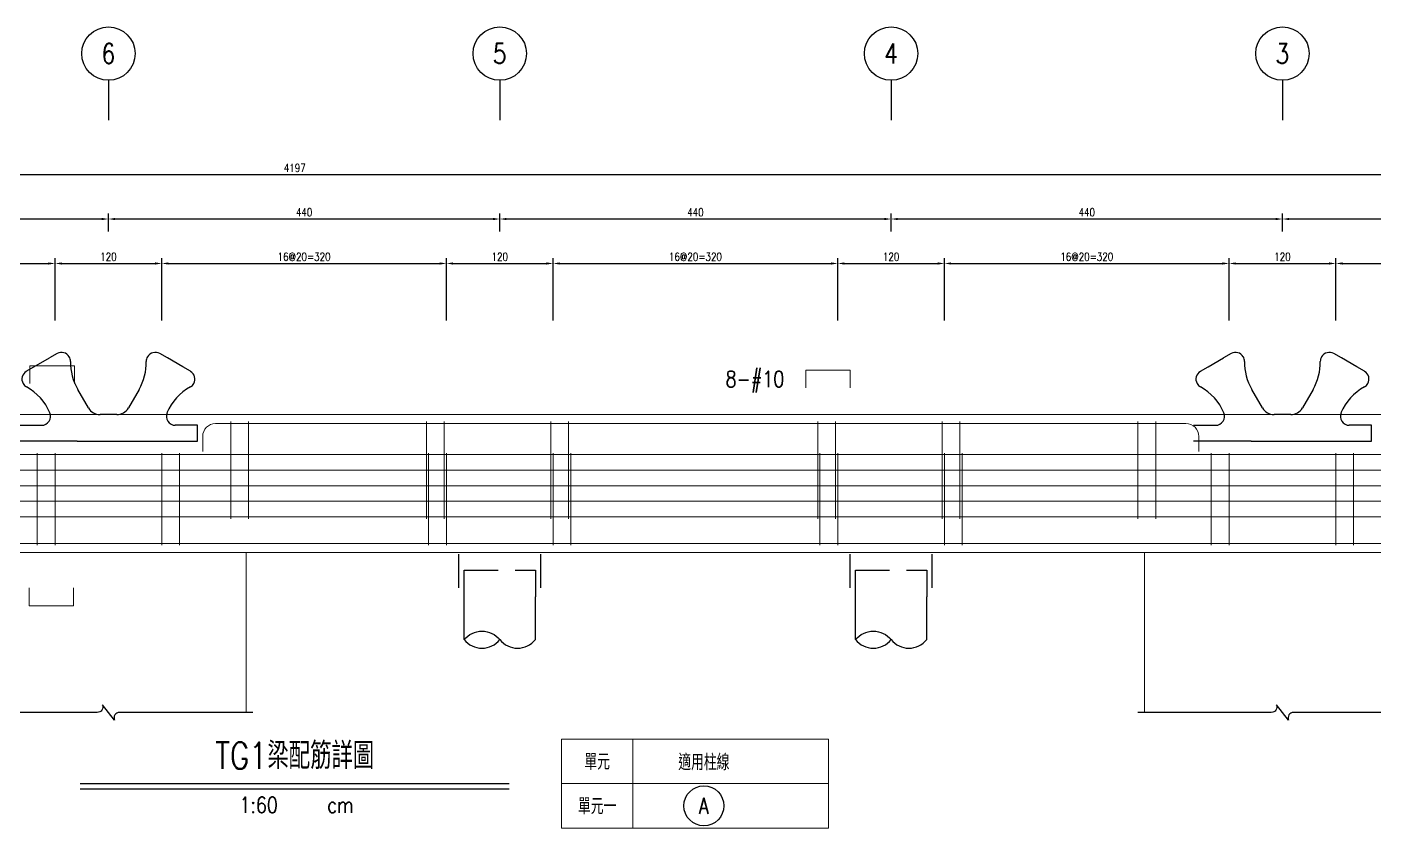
# Model space of a CAD drawing. Extents: x -4754 to 4976, y -19960 to 3841.
# Drawn here: x 1532 to 3047, y -19810 to -18909 of the extents above; entities that cross this region are included whole.
import ezdxf
from ezdxf.enums import TextEntityAlignment as Align

# ---------------------------------------------------------------- set-up
doc = ezdxf.new("R2010")
doc.units = 0
doc.header["$LTSCALE"] = 3
doc.linetypes.add('DASHED', pattern=[19.05, 12.7, -6.35])
doc.layers.get('0').update_dxf_attribs({"linetype": 'CONTINUOUS'})
doc.layers.add('HB_0', color=7, linetype='CONTINUOUS', transparency=0.5)
for name, color, linetype in [('HB_DIM', 1, 'CONTINUOUS'), ('HB_SYMBOLS', 7, 'CONTINUOUS'), ('HB_TXT_CTEXT', 2, 'CONTINUOUS'), ('鋼筋', 3, 'CONTINUOUS')]:
    doc.layers.add(name, color=color, linetype=linetype)
doc.styles.get("Standard").update_dxf_attribs({"font": 'ROMANS.shx', "width": 0.8, "bigfont": 'chineset.shx'})
doc.dimstyles.new('30', dxfattribs={"dimscale": 3, "dimtxt": 3, "dimasz": 2.5, "dimexe": 2, "dimexo": 2, "dimgap": 1, "dimtad": 1, "dimdsep": 46, "dimtxsty": 'Standard', "dimcen": 0, "dimclrd": 256, "dimclre": 256, "dimclrt": 2, "dimadec": 0, "dimazin": 0, "dimtfac": 1, "dimtix": 1, "dimtmove": 2, "dimatfit": 3, "dimfxl": 1, "dimtolj": 1, "dimtzin": 0, "dimarcsym": 0})

# ---------------------------------------------------------------- blocks, each defined once
blk = doc.blocks.new('fender_bottom')
at = {"color": 1, "linetype": 'Continuous'}
blk.add_lwpolyline([(162.5, 0), (12.5, 0, 0.529473), (6.7, -8.6), (-6.7, 8.6, -0.532815), (-12.5, 0), (-162.5, 0)], format="xyb", dxfattribs=at)
blk = doc.blocks.new('fender_top_longitude')
at = {"color": 7, "linetype": 'Continuous'}
for p, q in [((-83.7, 83.7), (-66.3, 93.7)), ((-57.7, 98.7), (-66.3, 93.7)), ((66.3, 93.7), (57.7, 98.7)), ((83.7, 83.7), (66.3, 93.7)), ((-92.3, 78.7), (-83.7, 83.7)), ((92.3, 78.7), (83.7, 83.7)), ((-22.4, 37.5), (-34.4, 58.3)), ((34.4, 58.3), (22.4, 37.5)), ((-100, 18), (-75.1, 18)), ((0, 30), (-9.4, 30)), ((9.4, 30), (0, 30)), ((100, 18), (75.1, 18)), ((100, 0), (100, 18)), ((-35, 0), (-100, 0)), ((-35, 0), (35, 0)), ((35, 0), (100, 0))]:
    blk.add_line(p, q, dxfattribs=at)
for centre, radius, start, end in [((-52.7, 90), 10, 30, 120), ((-53.2, 89.6), 10.7, 1.3853, 30.3798), ((53.2, 89.6), 10.7, 149.6202, 178.6147), ((52.7, 90), 10, 60, 150), ((-87.3, 70), 10, 120, 210), ((17.4, 88.6), 60, 178.7643, 210.2362), ((-17.4, 88.6), 60, 329.7638, 1.2357), ((87.3, 70), 10, 330, 60), ((-86.7, 70.3), 10.7, 209.6202, 238.6147), ((-121.1, 8.6), 60, 22.8745, 61.2357), ((121.1, 8.6), 60, 118.7643, 157.1255), ((86.7, 70.3), 10.7, 301.3853, 330.3798), ((-75.1, 28), 10, 270, 22.8745), ((-9.4, 45), 15, 210, 270), ((9.4, 45), 15, 270, 330), ((75.1, 28), 10, 157.1255, 270)]:
    blk.add_arc(centre, radius, start, end, dxfattribs=at)
blk = doc.blocks.new('pile_vertical')
at = {"color": 252, "linetype": 'DASHED'}
for p, q in [((-46, -40), (-46, 0)), ((46, -40), (46, 0))]:
    blk.add_line(p, q, dxfattribs=at)
at = {"linetype": 'Continuous'}
for p, q in [((-40, -98.1), (-40, -50)), ((40, -98.1), (40, -50))]:
    blk.add_line(p, q, dxfattribs=at)
at = {"color": 252, "linetype": 'DASHED'}
blk.add_lwpolyline([(-40, -50), (-40, -20), (40, -20), (40, -50)], dxfattribs=at)
at = {"linetype": 'Continuous'}
for points in [[(-40, -98.1, -0.48), (0, -98.1, 0.48), (40, -98.1, 0.48)], [(-40, -98.1, 0.48), (0, -98.1, 0.48)]]:
    blk.add_lwpolyline(points, format="xyb", dxfattribs=at)
blk = doc.blocks.new('line_guide')
at = {"color": 4, "linetype": 'Continuous'}
blk.add_line((0, 0), (0, -45), dxfattribs=at)
blk.add_circle((0, 30), 30, dxfattribs=at)
at = {"color": 4, "linetype": 'Continuous', "width": 0.8}
blk.add_attdef('A', text='', height=22.5, dxfattribs=at).set_placement((0, 30), align=Align.MIDDLE)
blk = doc.blocks.new('title_beam')
at = {"color": 3, "linetype": 'Continuous'}
blk.add_line((-241.2, 0), (241.2, 0), dxfattribs=at)
at = {"color": 1, "linetype": 'Continuous'}
blk.add_line((-241.2, -6), (241.2, -6), dxfattribs=at)
at = {"color": 3, "linetype": 'Continuous', "width": 0.8}
blk.add_attdef('TITLE', text='', height=30, dxfattribs=at).set_placement((0, 33), align=Align.MIDDLE)
at = {"linetype": 'Continuous', "width": 0.8}
blk.add_attdef('SCALE', text='', height=18, dxfattribs=at).set_placement((-40.6, -24), align=Align.MIDDLE)
blk.add_attdef('CM', (36.5, -33), '', height=18, dxfattribs=at)
blk = doc.blocks.new('line_tag')
at = {"layer": 'HB_SYMBOLS', "color": 4, "linetype": 'Continuous'}
blk.add_circle((0, 0), 22.5, dxfattribs=at)
at = {"color": 4, "linetype": 'Continuous', "width": 0.8}
blk.add_attdef('A', text='', height=18, dxfattribs=at).set_placement((0, 0), align=Align.MIDDLE)
blk = doc.blocks.new('*D496')
at = {"layer": 'HB_DIM', "linetype": 'Continuous', "lineweight": -2}
for p, q in [((1243.6, -19238.8), (1243.6, -19168.8)), ((1251.1, -19174.8), (1556.1, -19174.8)), ((1563.6, -19238.8), (1563.6, -19168.8))]:
    blk.add_line(p, q, dxfattribs=at)
at = {"layer": 'HB_DIM'}
for points in [[(1251.1, -19173.6), (1251.1, -19176.1), (1243.6, -19174.8)], [(1556.1, -19176.1), (1556.1, -19173.6), (1563.6, -19174.8)]]:
    blk.add_solid(points, dxfattribs=at)
at = {"layer": 'HB_DIM', "color": 2, "linetype": 'Continuous', "insert": (1403.6, -19167.3), "char_height": 9, "attachment_point": 5, "rotation": 0}
blk.add_mtext('\\A1;16@20=320', dxfattribs=at)
blk = doc.blocks.new('*D497')
at = {"layer": 'HB_DIM', "linetype": 'Continuous', "lineweight": -2}
for p, q in [((1563.6, -19238.8), (1563.6, -19168.8)), ((1571.1, -19174.8), (1676.1, -19174.8)), ((1683.6, -19238.8), (1683.6, -19168.8))]:
    blk.add_line(p, q, dxfattribs=at)
at = {"layer": 'HB_DIM'}
for points in [[(1571.1, -19173.6), (1571.1, -19176.1), (1563.6, -19174.8)], [(1676.1, -19176.1), (1676.1, -19173.6), (1683.6, -19174.8)]]:
    blk.add_solid(points, dxfattribs=at)
at = {"layer": 'HB_DIM', "color": 2, "linetype": 'Continuous', "insert": (1623.6, -19167.3), "char_height": 9, "attachment_point": 5, "rotation": 0}
blk.add_mtext('\\A1;120', dxfattribs=at)
blk = doc.blocks.new('*D498')
at = {"layer": 'HB_DIM', "linetype": 'Continuous', "lineweight": -2}
for p, q in [((1683.6, -19238.8), (1683.6, -19168.8)), ((1691.1, -19174.8), (1996.1, -19174.8)), ((2003.6, -19238.8), (2003.6, -19168.8))]:
    blk.add_line(p, q, dxfattribs=at)
at = {"layer": 'HB_DIM'}
for points in [[(1691.1, -19173.6), (1691.1, -19176.1), (1683.6, -19174.8)], [(1996.1, -19176.1), (1996.1, -19173.6), (2003.6, -19174.8)]]:
    blk.add_solid(points, dxfattribs=at)
at = {"layer": 'HB_DIM', "color": 2, "linetype": 'Continuous', "insert": (1843.6, -19167.3), "char_height": 9, "attachment_point": 5, "rotation": 0}
blk.add_mtext('\\A1;16@20=320', dxfattribs=at)
blk = doc.blocks.new('*D499')
at = {"layer": 'HB_DIM', "linetype": 'Continuous', "lineweight": -2}
for p, q in [((2003.6, -19238.8), (2003.6, -19168.8)), ((2011.1, -19174.8), (2116.1, -19174.8)), ((2123.6, -19238.8), (2123.6, -19168.8))]:
    blk.add_line(p, q, dxfattribs=at)
at = {"layer": 'HB_DIM'}
for points in [[(2011.1, -19173.6), (2011.1, -19176.1), (2003.6, -19174.8)], [(2116.1, -19176.1), (2116.1, -19173.6), (2123.6, -19174.8)]]:
    blk.add_solid(points, dxfattribs=at)
at = {"layer": 'HB_DIM', "color": 2, "linetype": 'Continuous', "insert": (2063.6, -19167.3), "char_height": 9, "attachment_point": 5, "rotation": 0}
blk.add_mtext('\\A1;120', dxfattribs=at)
blk = doc.blocks.new('*D500')
at = {"layer": 'HB_DIM', "linetype": 'Continuous', "lineweight": -2}
for p, q in [((2123.6, -19238.8), (2123.6, -19168.8)), ((2131.1, -19174.8), (2436.1, -19174.8)), ((2443.6, -19238.8), (2443.6, -19168.8))]:
    blk.add_line(p, q, dxfattribs=at)
at = {"layer": 'HB_DIM'}
for points in [[(2131.1, -19173.6), (2131.1, -19176.1), (2123.6, -19174.8)], [(2436.1, -19176.1), (2436.1, -19173.6), (2443.6, -19174.8)]]:
    blk.add_solid(points, dxfattribs=at)
at = {"layer": 'HB_DIM', "color": 2, "linetype": 'Continuous', "insert": (2283.6, -19167.3), "char_height": 9, "attachment_point": 5, "rotation": 0}
blk.add_mtext('\\A1;16@20=320', dxfattribs=at)
blk = doc.blocks.new('*D501')
at = {"layer": 'HB_DIM', "linetype": 'Continuous', "lineweight": -2}
for p, q in [((2443.6, -19238.8), (2443.6, -19168.8)), ((2451.1, -19174.8), (2556.1, -19174.8)), ((2563.6, -19238.8), (2563.6, -19168.8))]:
    blk.add_line(p, q, dxfattribs=at)
at = {"layer": 'HB_DIM'}
for points in [[(2451.1, -19173.6), (2451.1, -19176.1), (2443.6, -19174.8)], [(2556.1, -19176.1), (2556.1, -19173.6), (2563.6, -19174.8)]]:
    blk.add_solid(points, dxfattribs=at)
at = {"layer": 'HB_DIM', "color": 2, "linetype": 'Continuous', "insert": (2503.6, -19167.3), "char_height": 9, "attachment_point": 5, "rotation": 0}
blk.add_mtext('\\A1;120', dxfattribs=at)
blk = doc.blocks.new('*D502')
at = {"layer": 'HB_DIM', "linetype": 'Continuous', "lineweight": -2}
for p, q in [((2563.6, -19238.8), (2563.6, -19168.8)), ((2571.1, -19174.8), (2876.1, -19174.8)), ((2883.6, -19238.8), (2883.6, -19168.8))]:
    blk.add_line(p, q, dxfattribs=at)
at = {"layer": 'HB_DIM'}
for points in [[(2571.1, -19173.6), (2571.1, -19176.1), (2563.6, -19174.8)], [(2876.1, -19176.1), (2876.1, -19173.6), (2883.6, -19174.8)]]:
    blk.add_solid(points, dxfattribs=at)
at = {"layer": 'HB_DIM', "color": 2, "linetype": 'Continuous', "insert": (2723.6, -19167.3), "char_height": 9, "attachment_point": 5, "rotation": 0}
blk.add_mtext('\\A1;16@20=320', dxfattribs=at)
blk = doc.blocks.new('*D503')
at = {"layer": 'HB_DIM', "linetype": 'Continuous', "lineweight": -2}
for p, q in [((2883.6, -19238.8), (2883.6, -19168.8)), ((2891.1, -19174.8), (2996.1, -19174.8)), ((3003.6, -19238.8), (3003.6, -19168.8))]:
    blk.add_line(p, q, dxfattribs=at)
at = {"layer": 'HB_DIM'}
for points in [[(2891.1, -19173.6), (2891.1, -19176.1), (2883.6, -19174.8)], [(2996.1, -19176.1), (2996.1, -19173.6), (3003.6, -19174.8)]]:
    blk.add_solid(points, dxfattribs=at)
at = {"layer": 'HB_DIM', "color": 2, "linetype": 'Continuous', "insert": (2943.6, -19167.3), "char_height": 9, "attachment_point": 5, "rotation": 0}
blk.add_mtext('\\A1;120', dxfattribs=at)
blk = doc.blocks.new('*D504')
at = {"layer": 'HB_DIM', "linetype": 'Continuous', "lineweight": -2}
for p, q in [((3003.6, -19238.8), (3003.6, -19168.8)), ((3011.1, -19174.8), (3296.1, -19174.8)), ((3303.6, -19238.8), (3303.6, -19168.8))]:
    blk.add_line(p, q, dxfattribs=at)
at = {"layer": 'HB_DIM'}
for points in [[(3011.1, -19173.6), (3011.1, -19176.1), (3003.6, -19174.8)], [(3296.1, -19176.1), (3296.1, -19173.6), (3303.6, -19174.8)]]:
    blk.add_solid(points, dxfattribs=at)
at = {"layer": 'HB_DIM', "color": 2, "linetype": 'Continuous', "insert": (3153.6, -19167.3), "char_height": 9, "attachment_point": 5, "rotation": 0}
blk.add_mtext('\\A1;15@20=300', dxfattribs=at)
blk = doc.blocks.new('*D508')
at = {"layer": 'HB_DIM', "linetype": 'Continuous', "lineweight": -2}
for p, q in [((-265.4, -19238.8), (-265.4, -19068.8)), ((3931.6, -19238.8), (3931.6, -19068.8)), ((-257.9, -19074.8), (3924.1, -19074.8))]:
    blk.add_line(p, q, dxfattribs=at)
at = {"layer": 'HB_DIM'}
for points in [[(-257.9, -19073.6), (-257.9, -19076.1), (-265.4, -19074.8)], [(3924.1, -19076.1), (3924.1, -19073.6), (3931.6, -19074.8)]]:
    blk.add_solid(points, dxfattribs=at)
at = {"layer": 'HB_DIM', "color": 2, "linetype": 'Continuous', "insert": (1833.1, -19067.3), "char_height": 9, "attachment_point": 5, "rotation": 0}
blk.add_mtext('\\A1;4197', dxfattribs=at)
blk = doc.blocks.new('*D513')
at = {"layer": 'HB_DIM', "linetype": 'Continuous', "lineweight": -2}
for p, q in [((1183.6, -19138.8), (1183.6, -19118.8)), ((1191.1, -19124.8), (1616.1, -19124.8)), ((1623.6, -19138.8), (1623.6, -19118.8))]:
    blk.add_line(p, q, dxfattribs=at)
at = {"layer": 'HB_DIM'}
for points in [[(1191.1, -19123.6), (1191.1, -19126.1), (1183.6, -19124.8)], [(1616.1, -19126.1), (1616.1, -19123.6), (1623.6, -19124.8)]]:
    blk.add_solid(points, dxfattribs=at)
at = {"layer": 'HB_DIM', "color": 2, "linetype": 'Continuous', "insert": (1403.6, -19117.3), "char_height": 9, "attachment_point": 5, "rotation": 0}
blk.add_mtext('\\A1;440', dxfattribs=at)
blk = doc.blocks.new('*D514')
at = {"layer": 'HB_DIM', "linetype": 'Continuous', "lineweight": -2}
for p, q in [((1623.6, -19138.8), (1623.6, -19118.8)), ((1631.1, -19124.8), (2056.1, -19124.8)), ((2063.6, -19138.8), (2063.6, -19118.8))]:
    blk.add_line(p, q, dxfattribs=at)
at = {"layer": 'HB_DIM'}
for points in [[(1631.1, -19123.6), (1631.1, -19126.1), (1623.6, -19124.8)], [(2056.1, -19126.1), (2056.1, -19123.6), (2063.6, -19124.8)]]:
    blk.add_solid(points, dxfattribs=at)
at = {"layer": 'HB_DIM', "color": 2, "linetype": 'Continuous', "insert": (1843.6, -19117.3), "char_height": 9, "attachment_point": 5, "rotation": 0}
blk.add_mtext('\\A1;440', dxfattribs=at)
blk = doc.blocks.new('*D515')
at = {"layer": 'HB_DIM', "linetype": 'Continuous', "lineweight": -2}
for p, q in [((2063.6, -19138.8), (2063.6, -19118.8)), ((2071.1, -19124.8), (2496.1, -19124.8)), ((2503.6, -19138.8), (2503.6, -19118.8))]:
    blk.add_line(p, q, dxfattribs=at)
at = {"layer": 'HB_DIM'}
for points in [[(2071.1, -19123.6), (2071.1, -19126.1), (2063.6, -19124.8)], [(2496.1, -19126.1), (2496.1, -19123.6), (2503.6, -19124.8)]]:
    blk.add_solid(points, dxfattribs=at)
at = {"layer": 'HB_DIM', "color": 2, "linetype": 'Continuous', "insert": (2283.6, -19117.3), "char_height": 9, "attachment_point": 5, "rotation": 0}
blk.add_mtext('\\A1;440', dxfattribs=at)
blk = doc.blocks.new('*D516')
at = {"layer": 'HB_DIM', "linetype": 'Continuous', "lineweight": -2}
for p, q in [((2503.6, -19138.8), (2503.6, -19118.8)), ((2511.1, -19124.8), (2936.1, -19124.8)), ((2943.6, -19138.8), (2943.6, -19118.8))]:
    blk.add_line(p, q, dxfattribs=at)
at = {"layer": 'HB_DIM'}
for points in [[(2511.1, -19123.6), (2511.1, -19126.1), (2503.6, -19124.8)], [(2936.1, -19126.1), (2936.1, -19123.6), (2943.6, -19124.8)]]:
    blk.add_solid(points, dxfattribs=at)
at = {"layer": 'HB_DIM', "color": 2, "linetype": 'Continuous', "insert": (2723.6, -19117.3), "char_height": 9, "attachment_point": 5, "rotation": 0}
blk.add_mtext('\\A1;440', dxfattribs=at)
blk = doc.blocks.new('*D517')
at = {"layer": 'HB_DIM', "linetype": 'Continuous', "lineweight": -2}
for p, q in [((2943.6, -19138.8), (2943.6, -19118.8)), ((2951.1, -19124.8), (3366.1, -19124.8)), ((3373.6, -19138.8), (3373.6, -19118.8))]:
    blk.add_line(p, q, dxfattribs=at)
at = {"layer": 'HB_DIM'}
for points in [[(2951.1, -19123.6), (2951.1, -19126.1), (2943.6, -19124.8)], [(3366.1, -19126.1), (3366.1, -19123.6), (3373.6, -19124.8)]]:
    blk.add_solid(points, dxfattribs=at)
at = {"layer": 'HB_DIM', "color": 2, "linetype": 'Continuous', "insert": (3158.6, -19117.3), "char_height": 9, "attachment_point": 5, "rotation": 0}
blk.add_mtext('\\A1;430', dxfattribs=at)

msp = doc.modelspace()

# ---------------------------------------------------------------- linework, layer by layer
at = {"layer": 'HB_0', "lineweight": 5}
for p, q in [((1778.573, -19499.802), (1778.573, -19679.802)), ((2788.573, -19499.802), (2788.573, -19679.802))]:
    msp.add_line(p, q, dxfattribs=at)
msp.add_lwpolyline([(-265.427, -19499.802), (-265.427, -19344.802), (3931.573, -19344.802), (3931.573, -19499.802), (-265.427, -19499.802)], dxfattribs=at)
at = {"layer": 'HB_DIM', "color": 1, "linetype": 'Continuous'}
msp.add_lwpolyline([(2289.573, -19354.802, 0, 1.25, 0), (2289.573, -19339.802, 0, 0, 0), (2289.573, -19304.802, 0, 0, 0), (2307.573, -19304.802, 0, 0, 0)], format="xyseb", dxfattribs=at)
at = {"layer": 'HB_TXT_CTEXT', "color": 4, "lineweight": 5, "true_color": 0x00ffff}
for p, q in [((2213.073, -19709.802), (2213.073, -19809.802)), ((2133.073, -19759.802), (2433.073, -19759.802))]:
    msp.add_line(p, q, dxfattribs=at)
msp.add_lwpolyline([(2133.073, -19709.802), (2133.073, -19809.802), (2433.073, -19809.802), (2433.073, -19709.802), (2133.073, -19709.802)], dxfattribs=at)
at = {"layer": 'HB_TXT_CTEXT', "lineweight": 5}
for points in [[(1535.327, -19309.802, -50), (1535.327, -19289.802, -50), (1585.327, -19289.802, -50), (1585.327, -19309.802, -50)], [(2407.573, -19314.802, -38), (2407.573, -19294.802, -38), (2457.573, -19294.802, -38), (2457.573, -19314.802, -38)], [(1534.351, -19539.802, -50), (1534.351, -19559.802, -50), (1584.351, -19559.802, -50), (1584.351, -19539.802, -50)]]:
    msp.add_polyline3d(points, dxfattribs=at)
at = {"layer": '鋼筋', "lineweight": 5}
for p, q in [((1744.063, -19354.802, -38), (2835.083, -19354.802, -38)), ((1744.063, -19354.802, -27.143), (2835.083, -19354.802, -27.143)), ((1744.063, -19354.802, -16.286), (2835.083, -19354.802, -16.286)), ((1744.063, -19354.802, -5.429), (2835.083, -19354.802, -5.429)), ((1744.063, -19354.802, 5.429), (2835.083, -19354.802, 5.429)), ((1744.063, -19354.802, 16.286), (2835.083, -19354.802, 16.286)), ((1744.063, -19354.802, 27.143), (2835.083, -19354.802, 27.143)), ((1744.063, -19354.802, 38), (2835.083, -19354.802, 38)), ((1761.033, -19363.352, 33.895), (1761.033, -19355.732, 33.895)), ((1761.033, -19355.732, 40.245), (1761.033, -19458.872, 40.245)), ((1761.033, -19458.872, -40.245), (1761.033, -19355.732, -40.245)), ((1761.033, -19355.732, -33.895), (1761.033, -19363.352, -33.895)), ((1781.033, -19363.352, 33.895), (1781.033, -19355.732, 33.895)), ((1781.033, -19355.732, 40.245), (1781.033, -19458.872, 40.245)), ((1781.033, -19458.872, -40.245), (1781.033, -19355.732, -40.245)), ((1781.033, -19355.732, -33.895), (1781.033, -19363.352, -33.895)), ((1981.033, -19363.352, 33.895), (1981.033, -19355.732, 33.895)), ((1981.033, -19355.732, 40.245), (1981.033, -19458.872, 40.245)), ((1981.033, -19458.872, -40.245), (1981.033, -19355.732, -40.245)), ((1981.033, -19355.732, -33.895), (1981.033, -19363.352, -33.895)), ((2001.033, -19363.352, 33.895), (2001.033, -19355.732, 33.895)), ((2001.033, -19355.732, 40.245), (2001.033, -19458.872, 40.245)), ((2001.033, -19458.872, -40.245), (2001.033, -19355.732, -40.245)), ((2001.033, -19355.732, -33.895), (2001.033, -19363.352, -33.895)), ((2121.033, -19363.352, 33.895), (2121.033, -19355.732, 33.895)), ((2121.033, -19355.732, 40.245), (2121.033, -19458.872, 40.245)), ((2121.033, -19458.872, -40.245), (2121.033, -19355.732, -40.245)), ((2121.033, -19355.732, -33.895), (2121.033, -19363.352, -33.895)), ((2141.033, -19363.352, 33.895), (2141.033, -19355.732, 33.895)), ((2141.033, -19355.732, 40.245), (2141.033, -19458.872, 40.245)), ((2141.033, -19458.872, -40.245), (2141.033, -19355.732, -40.245)), ((2141.033, -19355.732, -33.895), (2141.033, -19363.352, -33.895)), ((2421.033, -19363.352, 33.895), (2421.033, -19355.732, 33.895)), ((2421.033, -19355.732, 40.245), (2421.033, -19458.872, 40.245)), ((2421.033, -19458.872, -40.245), (2421.033, -19355.732, -40.245)), ((2421.033, -19355.732, -33.895), (2421.033, -19363.352, -33.895)), ((2441.033, -19363.352, 33.895), (2441.033, -19355.732, 33.895)), ((2441.033, -19355.732, 40.245), (2441.033, -19458.872, 40.245)), ((2441.033, -19458.872, -40.245), (2441.033, -19355.732, -40.245)), ((2441.033, -19355.732, -33.895), (2441.033, -19363.352, -33.895)), ((2561.033, -19363.352, 33.895), (2561.033, -19355.732, 33.895)), ((2561.033, -19355.732, 40.245), (2561.033, -19458.872, 40.245)), ((2561.033, -19458.872, -40.245), (2561.033, -19355.732, -40.245)), ((2561.033, -19355.732, -33.895), (2561.033, -19363.352, -33.895)), ((2581.033, -19363.352, 33.895), (2581.033, -19355.732, 33.895)), ((2581.033, -19355.732, 40.245), (2581.033, -19458.872, 40.245)), ((2581.033, -19458.872, -40.245), (2581.033, -19355.732, -40.245)), ((2581.033, -19355.732, -33.895), (2581.033, -19363.352, -33.895)), ((2781.033, -19363.352, 33.895), (2781.033, -19355.732, 33.895)), ((2781.033, -19355.732, 40.245), (2781.033, -19458.872, 40.245)), ((2781.033, -19458.872, -40.245), (2781.033, -19355.732, -40.245)), ((2781.033, -19355.732, -33.895), (2781.033, -19363.352, -33.895)), ((2801.033, -19363.352, 33.895), (2801.033, -19355.732, 33.895)), ((2801.033, -19355.732, 40.245), (2801.033, -19458.872, 40.245)), ((2801.033, -19458.872, -40.245), (2801.033, -19355.732, -40.245)), ((2801.033, -19355.732, -33.895), (2801.033, -19363.352, -33.895)), ((1729.573, -19386.412, -38), (1729.573, -19369.292, -38)), ((1729.573, -19386.412, -27.143), (1729.573, -19369.292, -27.143)), ((1729.573, -19386.412, -16.286), (1729.573, -19369.292, -16.286)), ((1729.573, -19386.412, -5.429), (1729.573, -19369.292, -5.429)), ((1729.573, -19386.412, 5.429), (1729.573, -19369.292, 5.429)), ((1729.573, -19386.412, 16.286), (1729.573, -19369.292, 16.286)), ((1729.573, -19386.412, 27.143), (1729.573, -19369.292, 27.143)), ((1729.573, -19386.412, 38), (1729.573, -19369.292, 38)), ((2849.573, -19369.292, -38), (2849.573, -19386.412, -38)), ((2849.573, -19369.292, -27.143), (2849.573, -19386.412, -27.143)), ((2849.573, -19369.292, -16.286), (2849.573, -19386.412, -16.286)), ((2849.573, -19369.292, -5.429), (2849.573, -19386.412, -5.429)), ((2849.573, -19369.292, 5.429), (2849.573, -19386.412, 5.429)), ((2849.573, -19369.292, 16.286), (2849.573, -19386.412, 16.286)), ((2849.573, -19369.292, 27.143), (2849.573, -19386.412, 27.143)), ((2849.573, -19369.292, 38), (2849.573, -19386.412, 38)), ((-245.657, -19389.802, -50), (3911.803, -19389.802, -50)), ((-245.657, -19389.802, -35.714), (3911.803, -19389.802, -35.714)), ((-245.657, -19389.802, -21.429), (3911.803, -19389.802, -21.429)), ((-245.657, -19389.802, -7.143), (3911.803, -19389.802, -7.143)), ((-245.657, -19389.802, 7.143), (3911.803, -19389.802, 7.143)), ((-245.657, -19389.802, 21.429), (3911.803, -19389.802, 21.429)), ((-245.657, -19389.802, 35.714), (3911.803, -19389.802, 35.714)), ((-245.657, -19389.802, 50), (3911.803, -19389.802, 50)), ((1543.573, -19398.852, 45.395), (1543.573, -19391.232, 45.395)), ((1543.573, -19391.232, 51.745), (1543.573, -19488.372, 51.745)), ((1543.573, -19488.372, -51.745), (1543.573, -19391.232, -51.745)), ((1543.573, -19391.232, -45.395), (1543.573, -19398.852, -45.395)), ((1563.573, -19398.852, 45.395), (1563.573, -19391.232, 45.395)), ((1563.573, -19391.232, 51.745), (1563.573, -19488.372, 51.745)), ((1563.573, -19488.372, -51.745), (1563.573, -19391.232, -51.745)), ((1563.573, -19391.232, -45.395), (1563.573, -19398.852, -45.395)), ((1683.573, -19398.852, 45.395), (1683.573, -19391.232, 45.395)), ((1683.573, -19391.232, 51.745), (1683.573, -19488.372, 51.745)), ((1683.573, -19488.372, -51.745), (1683.573, -19391.232, -51.745)), ((1683.573, -19391.232, -45.395), (1683.573, -19398.852, -45.395)), ((1703.573, -19398.852, 45.395), (1703.573, -19391.232, 45.395)), ((1703.573, -19391.232, 51.745), (1703.573, -19488.372, 51.745)), ((1703.573, -19488.372, -51.745), (1703.573, -19391.232, -51.745)), ((1703.573, -19391.232, -45.395), (1703.573, -19398.852, -45.395)), ((1983.573, -19398.852, 45.395), (1983.573, -19391.232, 45.395)), ((1983.573, -19391.232, 51.745), (1983.573, -19488.372, 51.745)), ((1983.573, -19488.372, -51.745), (1983.573, -19391.232, -51.745)), ((1983.573, -19391.232, -45.395), (1983.573, -19398.852, -45.395)), ((2003.573, -19398.852, 45.395), (2003.573, -19391.232, 45.395)), ((2003.573, -19391.232, 51.745), (2003.573, -19488.372, 51.745)), ((2003.573, -19488.372, -51.745), (2003.573, -19391.232, -51.745)), ((2003.573, -19391.232, -45.395), (2003.573, -19398.852, -45.395)), ((2123.573, -19398.852, 45.395), (2123.573, -19391.232, 45.395)), ((2123.573, -19391.232, 51.745), (2123.573, -19488.372, 51.745)), ((2123.573, -19488.372, -51.745), (2123.573, -19391.232, -51.745)), ((2123.573, -19391.232, -45.395), (2123.573, -19398.852, -45.395)), ((2143.573, -19398.852, 45.395), (2143.573, -19391.232, 45.395)), ((2143.573, -19391.232, 51.745), (2143.573, -19488.372, 51.745)), ((2143.573, -19488.372, -51.745), (2143.573, -19391.232, -51.745)), ((2143.573, -19391.232, -45.395), (2143.573, -19398.852, -45.395)), ((2423.573, -19398.852, 45.395), (2423.573, -19391.232, 45.395)), ((2423.573, -19391.232, 51.745), (2423.573, -19488.372, 51.745)), ((2423.573, -19488.372, -51.745), (2423.573, -19391.232, -51.745)), ((2423.573, -19391.232, -45.395), (2423.573, -19398.852, -45.395)), ((2443.573, -19398.852, 45.395), (2443.573, -19391.232, 45.395)), ((2443.573, -19391.232, 51.745), (2443.573, -19488.372, 51.745)), ((2443.573, -19488.372, -51.745), (2443.573, -19391.232, -51.745)), ((2443.573, -19391.232, -45.395), (2443.573, -19398.852, -45.395)), ((2563.573, -19398.852, 45.395), (2563.573, -19391.232, 45.395)), ((2563.573, -19391.232, 51.745), (2563.573, -19488.372, 51.745)), ((2563.573, -19488.372, -51.745), (2563.573, -19391.232, -51.745)), ((2563.573, -19391.232, -45.395), (2563.573, -19398.852, -45.395)), ((2583.573, -19398.852, 45.395), (2583.573, -19391.232, 45.395)), ((2583.573, -19391.232, 51.745), (2583.573, -19488.372, 51.745)), ((2583.573, -19488.372, -51.745), (2583.573, -19391.232, -51.745)), ((2583.573, -19391.232, -45.395), (2583.573, -19398.852, -45.395)), ((2863.573, -19398.852, 45.395), (2863.573, -19391.232, 45.395)), ((2863.573, -19391.232, 51.745), (2863.573, -19488.372, 51.745)), ((2863.573, -19488.372, -51.745), (2863.573, -19391.232, -51.745)), ((2863.573, -19391.232, -45.395), (2863.573, -19398.852, -45.395)), ((2883.573, -19398.852, 45.395), (2883.573, -19391.232, 45.395)), ((2883.573, -19391.232, 51.745), (2883.573, -19488.372, 51.745)), ((2883.573, -19488.372, -51.745), (2883.573, -19391.232, -51.745)), ((2883.573, -19391.232, -45.395), (2883.573, -19398.852, -45.395)), ((3003.573, -19398.852, 45.395), (3003.573, -19391.232, 45.395)), ((3003.573, -19391.232, 51.745), (3003.573, -19488.372, 51.745)), ((3003.573, -19488.372, -51.745), (3003.573, -19391.232, -51.745)), ((3003.573, -19391.232, -45.395), (3003.573, -19398.852, -45.395)), ((3023.573, -19398.852, 45.395), (3023.573, -19391.232, 45.395)), ((3023.573, -19391.232, 51.745), (3023.573, -19488.372, 51.745)), ((3023.573, -19488.372, -51.745), (3023.573, -19391.232, -51.745)), ((3023.573, -19391.232, -45.395), (3023.573, -19398.852, -45.395)), ((-243.427, -19407.302, -50), (3909.573, -19407.302, -50)), ((-243.427, -19407.302, 50), (3909.573, -19407.302, 50)), ((-243.427, -19424.802, -50), (3909.573, -19424.802, -50)), ((-243.427, -19424.802, 50), (3909.573, -19424.802, 50)), ((-243.427, -19442.302, -50), (3909.573, -19442.302, -50)), ((-243.427, -19442.302, 50), (3909.573, -19442.302, 50)), ((-250.537, -19459.802, -50), (3916.683, -19459.802, -50)), ((-250.537, -19459.802, -35.714), (3916.683, -19459.802, -35.714)), ((-250.537, -19459.802, -21.429), (3916.683, -19459.802, -21.429)), ((-250.537, -19459.802, -7.143), (3916.683, -19459.802, -7.143)), ((-250.537, -19459.802, 7.143), (3916.683, -19459.802, 7.143)), ((-250.537, -19459.802, 21.429), (3916.683, -19459.802, 21.429)), ((-250.537, -19459.802, 35.714), (3916.683, -19459.802, 35.714)), ((-250.537, -19459.802, 50), (3916.683, -19459.802, 50)), ((1761.033, -19462.047, 37.07), (1761.033, -19462.047, -37.07)), ((1781.033, -19462.047, 37.07), (1781.033, -19462.047, -37.07)), ((1981.033, -19462.047, 37.07), (1981.033, -19462.047, -37.07)), ((2001.033, -19462.047, 37.07), (2001.033, -19462.047, -37.07)), ((2121.033, -19462.047, 37.07), (2121.033, -19462.047, -37.07)), ((2141.033, -19462.047, 37.07), (2141.033, -19462.047, -37.07)), ((2421.033, -19462.047, 37.07), (2421.033, -19462.047, -37.07)), ((2441.033, -19462.047, 37.07), (2441.033, -19462.047, -37.07)), ((2561.033, -19462.047, 37.07), (2561.033, -19462.047, -37.07)), ((2581.033, -19462.047, 37.07), (2581.033, -19462.047, -37.07)), ((2781.033, -19462.047, 37.07), (2781.033, -19462.047, -37.07)), ((2801.033, -19462.047, 37.07), (2801.033, -19462.047, -37.07)), ((-246.742, -19489.802, -50), (3912.888, -19489.802, -50)), ((-246.742, -19489.802, -35.714), (3912.888, -19489.802, -35.714)), ((-246.742, -19489.802, -21.429), (3912.888, -19489.802, -21.429)), ((-246.742, -19489.802, -7.143), (3912.888, -19489.802, -7.143)), ((-246.742, -19489.802, 7.143), (3912.888, -19489.802, 7.143)), ((-246.742, -19489.802, 21.429), (3912.888, -19489.802, 21.429)), ((-246.742, -19489.802, 35.714), (3912.888, -19489.802, 35.714)), ((-246.742, -19489.802, 50), (3912.888, -19489.802, 50)), ((1543.573, -19491.547, 48.57), (1543.573, -19491.547, -48.57)), ((1563.573, -19491.547, 48.57), (1563.573, -19491.547, -48.57)), ((1683.573, -19491.547, 48.57), (1683.573, -19491.547, -48.57)), ((1703.573, -19491.547, 48.57), (1703.573, -19491.547, -48.57)), ((1983.573, -19491.547, 48.57), (1983.573, -19491.547, -48.57)), ((2003.573, -19491.547, 48.57), (2003.573, -19491.547, -48.57)), ((2123.573, -19491.547, 48.57), (2123.573, -19491.547, -48.57)), ((2143.573, -19491.547, 48.57), (2143.573, -19491.547, -48.57)), ((2423.573, -19491.547, 48.57), (2423.573, -19491.547, -48.57)), ((2443.573, -19491.547, 48.57), (2443.573, -19491.547, -48.57)), ((2563.573, -19491.547, 48.57), (2563.573, -19491.547, -48.57)), ((2583.573, -19491.547, 48.57), (2583.573, -19491.547, -48.57)), ((2863.573, -19491.547, 48.57), (2863.573, -19491.547, -48.57)), ((2883.573, -19491.547, 48.57), (2883.573, -19491.547, -48.57)), ((3003.573, -19491.547, 48.57), (3003.573, -19491.547, -48.57)), ((3023.573, -19491.547, 48.57), (3023.573, -19491.547, -48.57))]:
    msp.add_line(p, q, dxfattribs=at)
at = {"layer": '鋼筋', "lineweight": 5, "extrusion": (0, 0, -1)}
for centre, start, end in [((-1744.063, -19369.292, 38), 0, 90), ((-1744.063, -19369.292, 27.143), 0, 90), ((-1744.063, -19369.292, 16.286), 0, 90), ((-1744.063, -19369.292, 5.429), 0, 90), ((-1744.063, -19369.292, -5.429), 0, 90), ((-1744.063, -19369.292, -16.286), 0, 90), ((-1744.063, -19369.292, -27.143), 0, 90), ((-1744.063, -19369.292, -38), 0, 90), ((-2835.083, -19369.292, 38), 90, 180), ((-2835.083, -19369.292, 27.143), 90, 180), ((-2835.083, -19369.292, 16.286), 90, 180), ((-2835.083, -19369.292, 5.429), 90, 180), ((-2835.083, -19369.292, -5.429), 90, 180), ((-2835.083, -19369.292, -16.286), 90, 180), ((-2835.083, -19369.292, -27.143), 90, 180), ((-2835.083, -19369.292, -38), 90, 180)]:
    msp.add_arc(centre, 14.49, start, end, dxfattribs=at)
at = {"layer": '鋼筋', "lineweight": 5, "extrusion": (1, -2.44929e-16, 0)}
for centre, start, end in [((-19355.732, 37.07, 1761.033), 270, 90), ((-19355.732, -37.07, 1761.033), 270, 90), ((-19355.732, 37.07, 1781.033), 270, 90), ((-19355.732, -37.07, 1781.033), 270, 90), ((-19355.732, 37.07, 1981.033), 270, 90), ((-19355.732, -37.07, 1981.033), 270, 90), ((-19355.732, 37.07, 2001.033), 270, 90), ((-19355.732, -37.07, 2001.033), 270, 90), ((-19355.732, 37.07, 2121.033), 270, 90), ((-19355.732, -37.07, 2121.033), 270, 90), ((-19355.732, 37.07, 2141.033), 270, 90), ((-19355.732, -37.07, 2141.033), 270, 90), ((-19355.732, 37.07, 2421.033), 270, 90), ((-19355.732, -37.07, 2421.033), 270, 90), ((-19355.732, 37.07, 2441.033), 270, 90), ((-19355.732, -37.07, 2441.033), 270, 90), ((-19355.732, 37.07, 2561.033), 270, 90), ((-19355.732, -37.07, 2561.033), 270, 90), ((-19355.732, 37.07, 2581.033), 270, 90), ((-19355.732, -37.07, 2581.033), 270, 90), ((-19355.732, 37.07, 2781.033), 270, 90), ((-19355.732, -37.07, 2781.033), 270, 90), ((-19355.732, 37.07, 2801.033), 270, 90), ((-19355.732, -37.07, 2801.033), 270, 90), ((-19391.232, 48.57, 1543.573), 270, 90), ((-19391.232, -48.57, 1543.573), 270, 90), ((-19391.232, 48.57, 1563.573), 270, 90), ((-19391.232, -48.57, 1563.573), 270, 90), ((-19391.232, 48.57, 1683.573), 270, 90), ((-19391.232, -48.57, 1683.573), 270, 90), ((-19391.232, 48.57, 1703.573), 270, 90), ((-19391.232, -48.57, 1703.573), 270, 90), ((-19391.232, 48.57, 1983.573), 270, 90), ((-19391.232, -48.57, 1983.573), 270, 90), ((-19391.232, 48.57, 2003.573), 270, 90), ((-19391.232, -48.57, 2003.573), 270, 90), ((-19391.232, 48.57, 2123.573), 270, 90), ((-19391.232, -48.57, 2123.573), 270, 90), ((-19391.232, 48.57, 2143.573), 270, 90), ((-19391.232, -48.57, 2143.573), 270, 90), ((-19391.232, 48.57, 2423.573), 270, 90), ((-19391.232, -48.57, 2423.573), 270, 90), ((-19391.232, 48.57, 2443.573), 270, 90), ((-19391.232, -48.57, 2443.573), 270, 90), ((-19391.232, 48.57, 2563.573), 270, 90), ((-19391.232, -48.57, 2563.573), 270, 90), ((-19391.232, 48.57, 2583.573), 270, 90), ((-19391.232, -48.57, 2583.573), 270, 90), ((-19391.232, 48.57, 2863.573), 270, 90), ((-19391.232, -48.57, 2863.573), 270, 90), ((-19391.232, 48.57, 2883.573), 270, 90), ((-19391.232, -48.57, 2883.573), 270, 90), ((-19391.232, 48.57, 3003.573), 270, 90), ((-19391.232, -48.57, 3003.573), 270, 90), ((-19391.232, 48.57, 3023.573), 270, 90), ((-19391.232, -48.57, 3023.573), 270, 90), ((-19458.872, 37.07, 1761.033), 90, 180), ((-19458.872, -37.07, 1761.033), 180, 270), ((-19458.872, 37.07, 1781.033), 90, 180), ((-19458.872, -37.07, 1781.033), 180, 270), ((-19458.872, 37.07, 1981.033), 90, 180), ((-19458.872, -37.07, 1981.033), 180, 270), ((-19458.872, 37.07, 2001.033), 90, 180), ((-19458.872, -37.07, 2001.033), 180, 270), ((-19458.872, 37.07, 2121.033), 90, 180), ((-19458.872, -37.07, 2121.033), 180, 270), ((-19458.872, 37.07, 2141.033), 90, 180), ((-19458.872, -37.07, 2141.033), 180, 270), ((-19458.872, 37.07, 2421.033), 90, 180), ((-19458.872, -37.07, 2421.033), 180, 270), ((-19458.872, 37.07, 2441.033), 90, 180), ((-19458.872, -37.07, 2441.033), 180, 270), ((-19458.872, 37.07, 2561.033), 90, 180), ((-19458.872, -37.07, 2561.033), 180, 270), ((-19458.872, 37.07, 2581.033), 90, 180), ((-19458.872, -37.07, 2581.033), 180, 270), ((-19458.872, 37.07, 2781.033), 90, 180), ((-19458.872, -37.07, 2781.033), 180, 270), ((-19458.872, 37.07, 2801.033), 90, 180), ((-19458.872, -37.07, 2801.033), 180, 270), ((-19488.372, 48.57, 1543.573), 90, 180), ((-19488.372, -48.57, 1543.573), 180, 270), ((-19488.372, 48.57, 1563.573), 90, 180), ((-19488.372, -48.57, 1563.573), 180, 270), ((-19488.372, 48.57, 1683.573), 90, 180), ((-19488.372, -48.57, 1683.573), 180, 270), ((-19488.372, 48.57, 1703.573), 90, 180), ((-19488.372, -48.57, 1703.573), 180, 270), ((-19488.372, 48.57, 1983.573), 90, 180), ((-19488.372, -48.57, 1983.573), 180, 270), ((-19488.372, 48.57, 2003.573), 90, 180), ((-19488.372, -48.57, 2003.573), 180, 270), ((-19488.372, 48.57, 2123.573), 90, 180), ((-19488.372, -48.57, 2123.573), 180, 270), ((-19488.372, 48.57, 2143.573), 90, 180), ((-19488.372, -48.57, 2143.573), 180, 270), ((-19488.372, 48.57, 2423.573), 90, 180), ((-19488.372, -48.57, 2423.573), 180, 270), ((-19488.372, 48.57, 2443.573), 90, 180), ((-19488.372, -48.57, 2443.573), 180, 270), ((-19488.372, 48.57, 2563.573), 90, 180), ((-19488.372, -48.57, 2563.573), 180, 270), ((-19488.372, 48.57, 2583.573), 90, 180), ((-19488.372, -48.57, 2583.573), 180, 270), ((-19488.372, 48.57, 2863.573), 90, 180), ((-19488.372, -48.57, 2863.573), 180, 270), ((-19488.372, 48.57, 2883.573), 90, 180), ((-19488.372, -48.57, 2883.573), 180, 270), ((-19488.372, 48.57, 3003.573), 90, 180), ((-19488.372, -48.57, 3003.573), 180, 270), ((-19488.372, 48.57, 3023.573), 90, 180), ((-19488.372, -48.57, 3023.573), 180, 270)]:
    msp.add_arc(centre, 3.175, start, end, dxfattribs=at)

# ---------------------------------------------------------------- block references
at = {"layer": 'HB_0', "linetype": 'Continuous'}
for p, values in [((1623.573, -18968.802), {'A': '6'}), ((2063.573, -18968.802), {'A': '5'}), ((2503.573, -18968.802), {'A': '4'}), ((2943.573, -18968.802), {'A': '3'})]:
    msp.add_blockref('line_guide', p, dxfattribs=at).add_auto_attribs(values)
for name, p in [('fender_top_longitude', (1623.573, -19374.802)), ('fender_top_longitude', (2943.573, -19374.802)), ('pile_vertical', (2063.573, -19499.802)), ('pile_vertical', (2503.573, -19499.802)), ('fender_bottom', (1623.573, -19679.802)), ('fender_bottom', (2943.573, -19679.802))]:
    msp.add_blockref(name, p, dxfattribs=at)
at = {"layer": 'HB_TXT_CTEXT', "linetype": 'Continuous'}
for name, p, values in [('title_beam', (1833.073, -19759.802), {'TITLE': 'TG1梁配筋詳圖', 'SCALE': '1:60', 'CM': 'cm'}), ('line_tag', (2293.073, -19784.802), {'A': 'A'})]:
    msp.add_blockref(name, p, dxfattribs=at).add_auto_attribs(values)

# ---------------------------------------------------------------- texts
at = {"layer": 'HB_TXT_CTEXT', "linetype": 'Continuous', "width": 0.8}
msp.add_text(' 8-#10', height=18, dxfattribs=at).set_placement((2307.573, -19304.802, -38), align=Align.MIDDLE_LEFT)
for s, p in [('單元', (2173.073, -19734.802)), ('適用柱線', (2293.073, -19734.802)), ('單元一', (2173.073, -19784.802))]:
    msp.add_text(s, height=18, dxfattribs=at).set_placement(p, align=Align.MIDDLE)

# ---------------------------------------------------------------- dimensions: what is measured, and where the dimension line sits
at = {"layer": 'HB_DIM', "linetype": 'Continuous'}
for base, p1, p2, picture, middle in [((3931.573, -19074.802), (-265.427, -19244.802), (3931.573, -19244.802), '*D508', (1833.073, -19067.302)), ((1623.573, -19124.802), (1183.573, -19144.802, -1299), (1623.573, -19144.802, -1739), '*D513', (1403.573, -19117.302)), ((2063.573, -19124.802), (1623.573, -19144.802, -1739), (2063.573, -19144.802, -2179), '*D514', (1843.573, -19117.302)), ((2503.573, -19124.802), (2063.573, -19144.802, -2179), (2503.573, -19144.802, -2619), '*D515', (2283.573, -19117.302)), ((2943.573, -19124.802), (2503.573, -19144.802, -2619), (2943.573, -19144.802, -3059), '*D516', (2723.573, -19117.302)), ((3373.573, -19124.802), (2943.573, -19144.802, -3059), (3373.573, -19144.802, -3489), '*D517', (3158.573, -19117.302)), ((1683.573, -19174.802), (1563.573, -19244.802, 45.395), (1683.573, -19244.802, 45.395), '*D497', (1623.573, -19167.302)), ((2123.573, -19174.802), (2003.573, -19244.802, 45.395), (2123.573, -19244.802, 45.395), '*D499', (2063.573, -19167.302)), ((2563.573, -19174.802), (2443.573, -19244.802, 45.395), (2563.573, -19244.802, 45.395), '*D501', (2503.573, -19167.302)), ((3003.573, -19174.802), (2883.573, -19244.802, 45.395), (3003.573, -19244.802, 45.395), '*D503', (2943.573, -19167.302))]:
    dim = msp.add_linear_dim(base=base, p1=p1, p2=p2, angle=0, dimstyle='30', override={"dimdec": 0, "dimpost": '<>'}, dxfattribs=at)
    dim.commit()
    dim.dimension.update_dxf_attribs({"geometry": picture, "text_midpoint": middle})
for base, p1, p2, text, picture, middle in [((1563.573, -19174.802), (1243.573, -19244.802, 45.395), (1563.573, -19244.802, 45.395), '16@20=<>', '*D496', (1403.573, -19167.302)), ((2003.573, -19174.802), (1683.573, -19244.802, 45.395), (2003.573, -19244.802, 45.395), '16@20=<>', '*D498', (1843.573, -19167.302)), ((2443.573, -19174.802), (2123.573, -19244.802, 45.395), (2443.573, -19244.802, 45.395), '16@20=<>', '*D500', (2283.573, -19167.302)), ((2883.573, -19174.802), (2563.573, -19244.802, 45.395), (2883.573, -19244.802, 45.395), '16@20=<>', '*D502', (2723.573, -19167.302)), ((3303.573, -19174.802), (3003.573, -19244.802, 45.395), (3303.573, -19244.802, 45.395), '15@20=<>', '*D504', (3153.573, -19167.302))]:
    dim = msp.add_linear_dim(base=base, p1=p1, p2=p2, angle=0, text=text, dimstyle='30', override={"dimdec": 0, "dimpost": '<>'}, dxfattribs=at)
    dim.commit()
    dim.dimension.update_dxf_attribs({"geometry": picture, "text_midpoint": middle})

doc.saveas('drawing.dxf')
